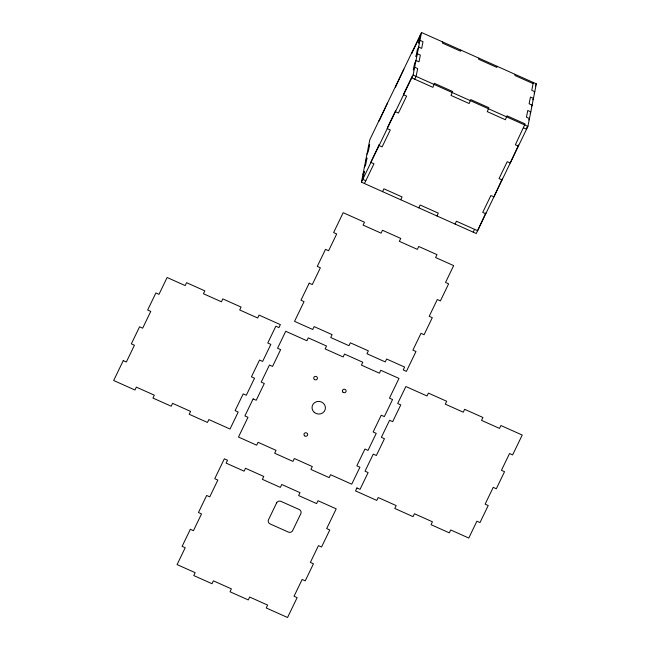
<?xml version="1.0" encoding="UTF-8"?>
<svg xmlns="http://www.w3.org/2000/svg" width="650" height="650" viewBox="0 0 650 650"><rect width="100%" height="100%" fill="white"/><g stroke="black" fill="none" stroke-linecap="round" stroke-linejoin="round"><path stroke-width="0.97" d="M361.416 182.171L369.842 139.636L421.525 32.5L536.331 83.842L527.914 126.384L476.231 233.521L361.416 182.171L413.099 75.043L421.525 32.5M379.364 119.901L379.145 121.022L387.522 102.984M395.679 86.068L395.46 87.189L403.845 69.152M412.002 52.236L411.783 53.357L419.941 36.441M420.16 35.319L418.608 43.152L419.973 40.333L422.996 41.689L421.663 48.401L418.641 47.052L417.284 49.871L415.951 56.591L417.308 53.771L420.331 55.12L419.006 61.839L415.984 60.491L414.619 63.31L413.294 70.021L414.651 67.202L417.674 68.559L416.122 76.391L414.757 79.211M442.674 41.958L442.447 43.079L460.582 51.188L460.801 50.066M478.928 58.175L478.709 59.288L496.836 67.397L497.055 66.276M485.973 212.664L485.753 213.785L482.731 212.428L490.888 195.52L493.911 196.869L501.865 179.725M515.182 74.384L514.962 75.506L533.089 83.614M502.296 178.831L502.068 179.952L499.054 178.604L507.211 161.688L510.234 163.036L518.611 144.999L518.391 146.12L515.369 144.771L525.111 123.914L506.984 115.806L505.399 119.746L487.273 111.638L488.857 107.697L470.73 99.596L469.146 103.529L451.019 95.428L452.595 91.487L434.468 83.379L432.892 87.319L411.743 77.862L411.962 76.741L403.804 93.657L403.577 94.778L406.599 96.127L398.442 113.043L395.419 111.694L395.639 110.573L387.481 127.489L387.262 128.611L390.284 129.959L382.119 146.876L379.096 145.519L379.324 144.406L371.158 161.322L370.939 162.435L373.961 163.792L364.439 183.528M533.317 82.493L531.765 90.326L534.779 91.683L534.105 93.088M526.939 127.246L526.549 129.204L523.526 127.855M368.29 147.469L369.655 144.649L368.322 151.369L366.957 154.188M365.633 160.907L366.99 158.088L365.658 164.799L364.301 167.619M362.968 174.338L364.333 171.519L362.781 179.351L365.804 180.708M382.566 191.628L383.931 188.809L402.058 196.918L400.701 199.737M418.827 207.846L420.184 205.026L438.311 213.135L436.954 215.954M455.081 224.063L456.446 221.244L477.596 230.701L485.542 213.557M535.316 85.962L536.331 83.842M532.773 99.808L533.455 98.394L530.433 97.045L529.1 103.764L532.122 105.113L531.44 106.527M530.116 113.238L530.79 111.832L527.776 110.484L526.443 117.195L529.466 118.552L528.783 119.957M473.208 232.164L474.573 229.344M413.099 75.043L527.914 126.384M123.248 360.628L113.669 380.502L134.956 390.024L136.354 387.132L154.334 395.176L152.945 398.06L171.218 406.234L172.607 403.349L190.596 411.393L189.199 414.277L207.472 422.451L208.869 419.559L230.019 429.024L238.209 412.035L235.113 410.654L243.206 393.876L246.301 395.257L254.524 378.202L251.436 376.821L259.529 360.043L262.624 361.424L270.847 344.37L267.751 342.989L275.852 326.211L278.939 327.592L280.369 324.634L259.074 315.112L257.676 318.004L239.696 309.961L241.093 307.076L222.82 298.902L221.422 301.787L203.442 293.743L204.831 290.859L186.558 282.685L185.169 285.577L167.115 277.501L158.982 294.344L155.886 292.963L147.664 310.017L150.759 311.399L142.667 328.177L139.571 326.796L131.349 343.85L134.436 345.231L126.344 362.009L123.248 360.628M253.126 398.881L244.896 415.927L247.991 417.308L238.477 437.044L256.677 445.185L258.066 442.301L276.047 450.344L274.658 453.229L292.931 461.402L294.32 458.51L312.309 466.554L310.911 469.446L329.184 477.612L330.582 474.727L351.731 484.185L359.921 467.204L356.826 465.823L364.926 449.036L368.014 450.418L376.244 433.371L373.149 431.99L381.241 415.204L384.337 416.593L392.559 399.539L389.464 398.158L398.986 378.422L380.786 370.281L379.397 373.165L361.408 365.121L362.806 362.237L344.533 354.063L343.135 356.956L325.154 348.912L326.544 346.027L308.271 337.854L306.881 340.738L285.732 331.281L277.542 348.262L280.629 349.651L272.537 366.429L269.441 365.048L261.219 382.094L264.314 383.484L256.222 400.262L253.126 398.881M190.344 529.303L182.114 546.358L185.209 547.739L177.084 564.59L195.138 572.658L193.749 575.551L212.022 583.724L213.411 580.832L231.392 588.876L230.002 591.76L248.276 599.934L249.673 597.049L267.654 605.093L266.256 607.977L287.552 617.5L297.139 597.626L294.044 596.245L302.136 579.467L305.232 580.848L313.463 563.794L310.367 562.413L318.459 545.634L321.555 547.016L329.777 529.969L326.682 528.58L336.204 508.844L318.004 500.711L316.615 503.596L298.626 495.552L300.024 492.668L281.751 484.494L280.353 487.378L262.373 479.343L263.762 476.45L245.489 468.276L244.099 471.169L226.119 463.125L227.508 460.241L224.339 458.819L214.76 478.692L217.847 480.074L209.755 496.86L206.659 495.471L198.437 512.525L201.532 513.906L193.44 530.684L190.344 529.303M309.189 283.181L300.958 300.227L304.054 301.616L294.539 321.352L312.739 329.485L314.129 326.601L332.109 334.644L330.72 337.529L348.993 345.702L350.382 342.818L368.371 350.854L366.974 353.746L385.247 361.92L386.644 359.027L404.625 367.071L403.236 369.956L406.396 371.377L415.984 351.504L412.888 350.123L420.989 333.336L424.076 334.726L432.307 317.671L429.211 316.29L437.304 299.512L440.399 300.893L448.622 283.839L445.534 282.457L453.659 265.606L435.606 257.538L436.995 254.646L418.722 246.472L417.332 249.364L399.344 241.321L400.741 238.436L382.468 230.262L381.071 233.147L363.09 225.103L364.479 222.219L343.184 212.696L333.604 232.57L336.692 233.951L328.599 250.729L325.504 249.348L317.281 266.402L320.377 267.784L312.284 284.562L309.189 283.181M276.648 502.864L268.491 519.781A3.323 3.12 11.2 0 0 270.148 523.949L288.283 532.058A3.323 3.12 11.2 0 0 292.662 530.587L300.82 513.671A3.323 3.12 11.2 0 0 299.162 509.503L281.027 501.394A3.323 3.12 11.2 0 0 276.648 502.864M356.939 487.955L355.509 490.904L376.805 500.427L378.202 497.543L396.183 505.586L394.794 508.471L413.067 516.644L414.456 513.752L432.437 521.796L431.048 524.688L449.321 532.854L450.71 529.969L468.772 538.046L476.897 521.194L479.993 522.584L488.215 505.529L485.119 504.148L493.22 487.362L496.308 488.751L504.538 471.697L501.442 470.316L509.535 453.529L512.631 454.919L522.218 435.045L500.923 425.523L499.525 428.407L481.544 420.371L482.934 417.479L464.661 409.305L463.271 412.197L445.291 404.154L446.68 401.269L428.407 393.096L427.017 395.98L405.868 386.523L397.67 403.504L400.766 404.893L392.673 421.671L389.577 420.29L381.355 437.336L384.451 438.726L376.35 455.504L373.262 454.122L365.032 471.169L368.127 472.558L360.035 489.336L356.939 487.955M314.243 412.336A6.719 6.313 11.2 0 0 325.293 409.191A6.719 6.313 11.2 0 0 316.656 401.668A6.719 6.313 11.2 0 0 314.243 412.336M304.566 435.793A1.869 1.755 11.2 0 0 307.637 434.923A1.869 1.755 11.2 0 0 305.232 432.835A1.869 1.755 11.2 0 0 304.566 435.793M314.356 379.429A1.869 1.755 11.2 0 0 317.403 378.487A1.869 1.755 11.2 0 0 314.949 376.447A1.869 1.755 11.2 0 0 314.356 379.429M342.989 392.21A1.869 1.755 11.2 0 0 346.084 391.406A1.869 1.755 11.2 0 0 343.736 389.261A1.869 1.755 11.2 0 0 342.989 392.21"/></g></svg>
